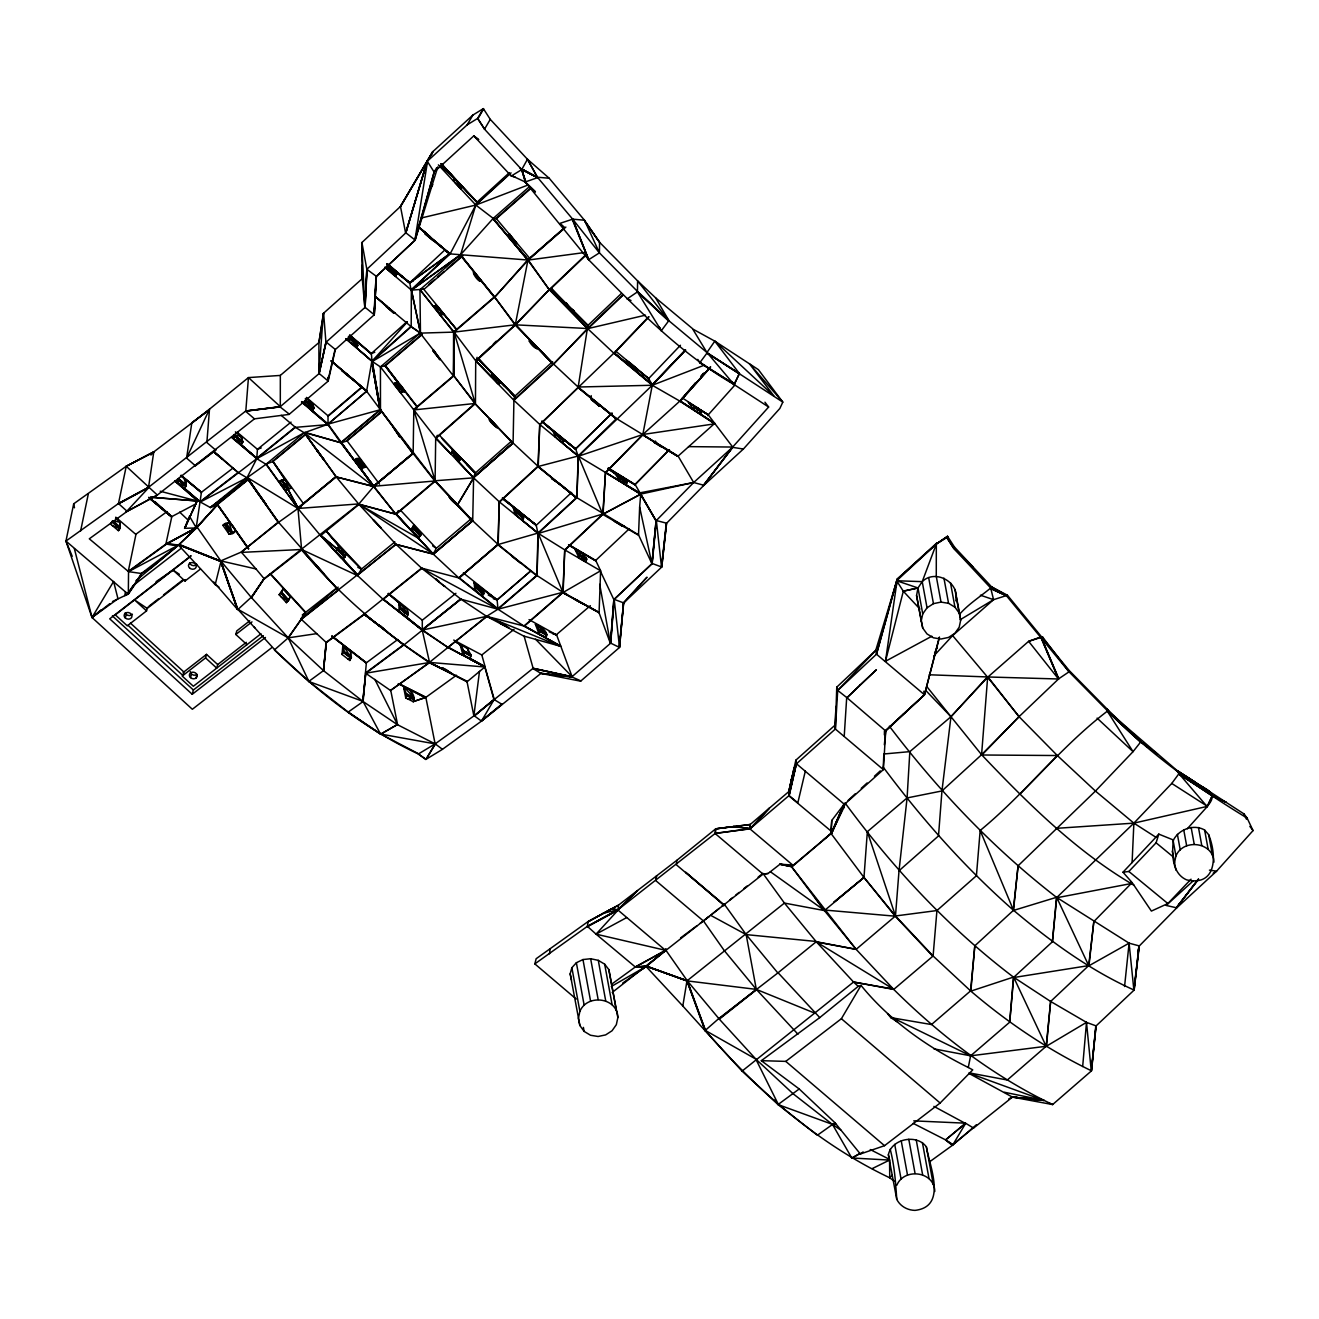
<?xml version="1.0" encoding="UTF-8"?>
<svg xmlns="http://www.w3.org/2000/svg" width="1319" height="1319" viewBox="0 0 1319 1319"><rect width="100%" height="100%" fill="white"/><g stroke="black" fill="none" stroke-linecap="round" stroke-linejoin="round"><path stroke-width="1.5" d="M118.215 503.726L148.536 487.321L245.812 410.984L280.304 406.631L280.337 375.42L318.918 342.561L323.369 313.394L362.263 278.639L361.719 242.712L400.481 206.473L432.681 151.784L472.911 115.05L483.348 108.62L490.272 119.37L527.468 159.269L549.199 178.246L584.498 220.224L599.568 242.284L637.605 280.881L655.592 297.814L693.464 329.42L714.799 341.143L758.392 369.65L782.81 402.114L779.859 408.445L743.388 449.021L703.901 485.277L666.557 523.28L661.742 567.038L623.673 602.898L619.518 647.431L580.64 681.165L540.938 673.399L532.843 668.502L474.148 715.706L435.122 743.9L418.354 753.99C364.324 728.731 317.071 691.222 274.467 649.888L308.844 681.379L348.463 712.293L380.416 734.172L397.316 724.609L435.402 744.031L442.459 749.307M304.854 400.696L304.837 404.158L328.019 424.124L373.607 486.612L395.749 514.146L433.077 553.914L396.079 544.417L358.768 504.105L336.23 476.917L304.491 432.929L295.423 427.356L281.194 415.337M301.754 401.586L312.554 410.687L312.554 403.68L306.387 398.453M323.65 313.625L325.925 342.33L318.885 373.772L318.918 342.561L323.65 313.131M328.2 377.267L328.2 381.076L289.059 414.43L254.452 418.848L157.06 495.268L127.168 511.343L89.296 538.812L128.256 571.407L166.128 543.939L196.201 527.732L217.619 504.468L248.005 479.836M362.049 246.95L362 242.465M576.205 999.044L534.838 963.892L587.103 926.548L617.77 909.896L715.112 833.493L750.231 828.645L750.231 824.474L788.811 791.598L795.852 760.173L834.746 725.417L836.114 706.308M788.811 791.598L788.811 795.769L832.157 831.992M947.52 536.305L936.325 544.005L936.276 576.354L941.008 602.091L948.559 603.327L954.956 607.185L959.226 613.088L960.71 620.128L959.193 627.217L954.907 633.301L948.493 637.44L940.942 639.023L933.39 637.786L926.993 633.928L922.723 628.025L921.223 620.985L916.557 595.529L917.991 587.961L922.228 581.646L936.325 544.005L947.52 536.305L954.461 547.055L991.641 586.922L1006.001 595.199L1069.049 671.816L1107.63 710.957C1149.014 753.067 1196.828 787.492 1247.131 818.093L1253.05 830.591L1216.58 871.167L1176.663 907.934L1139.319 945.937L1137.638 951.543M231.765 437.578L256.76 458.682L265.993 464.288L297.979 508.474L320.336 535.382L357.647 575.678L382.873 599.139L422.261 629.773L460.71 599.024L422.261 629.773L398.981 611.093L399.03 602.981L388.149 593.583L406.763 609.114C413.243 619.963 397.2 609.724 400.349 604.02L408.082 613.731L400.349 607.63L399.014 603.591M411.066 449.631L412.682 453.406L380.482 409.896L372.321 361.455L411.198 326.716L411.363 290.131L450.125 253.891L475.813 205.055L511.063 172.871M455.912 593.303L422.311 620.177L422.261 629.773L400.564 612.346M524.253 626.179L560.756 646.079L523.989 626.03L497.955 609.213L458.814 577.936L433.357 554.211L472.169 520.758L434.825 480.99L413.144 453.505L413.803 409.929L453.571 376.146L453.802 332.355L419.97 289.685L460.595 254.715L493.224 218.393L529.364 186.704M345.825 338.835L372.321 361.455L380.433 366.913L435.699 438.056L473.603 477.841L499.555 502.044L537.971 466.728L576.321 497.791L537.971 466.25L513.091 443.019L474.889 403.482L453.868 375.899L454.082 332.108L494.691 297.138L527.963 260.305L565.884 227.082M112.494 601.53L128.339 593.946L128.537 571.638L166.408 544.186L196.201 527.732L201.428 492.317L181.214 475.335M327.92 381.323L327.953 377.481M894.167 1181.115L889.731 1177.801C818.044 1143.721 757.106 1090.434 705.55 1030.7L687.397 980.924L665.304 949.383L665.98 948.757L665.716 950.521L635.313 966.992L612.148 983.793M475.45 403.515L475.714 360.796L454.082 332.108L420.184 333.13L372.321 361.455M450.224 496.851L435.089 481.27L435.699 438.056L475.186 403.235L454.082 332.108L515.053 324.82L549.248 289.669L585.817 254.765M588.027 325.595L565.076 302.661L565.027 305.019L572.611 312.718L573.897 311.07M572.644 310.41L572.611 312.718L566.428 303.024M565.06 303.436L551.227 288.366L587.878 325.447L578.101 387.522L540.032 424.702L513.915 400.317L475.714 360.796L515.053 324.82L494.691 297.138L460.282 254.963L411.429 290.147L420.464 332.85L380.433 366.913L380.482 409.896L435.105 480.759L472.713 520.807L497.906 544.285L521.021 562.949L519.637 562.652M585.405 222.235L599.568 242.284L599.42 252.852L637.72 291.713L669.079 320.913L655.592 297.814M637.44 291.433L637.605 280.881L669.079 320.913M959.853 613.962C969.069 603.492 981.666 595.743 991.822 587.054L1007.452 595.248L1069.264 670.613L1107.366 709.292L1107.35 710.661L1176.911 770.411L1243.916 813.872L1247.131 818.093M703.637 485.557L732.424 447.322L768.631 407.027L734.007 384.488C678.362 352.437 633.681 305.266 588.884 260.024L572.693 219.168L537.394 177.208L527.468 159.269L537.394 177.208L549.199 178.246M630.977 300.485L626.921 298.605M569 544.829L595.71 560.41L600.607 570.781L599.073 612.807L610.4 643.392L571.803 676.894L540.938 673.399L481.484 721.114L442.178 749.505L425.757 759.497L418.354 753.99L426.037 759.299L435.402 744.031M819.758 1017.592L761.327 1060.674L799.199 1088.966L834.96 1122.733L860.367 1153.993L884.521 1145.683L940.134 1103.014L972.746 1069.874L968.278 1067.483C927.752 1047.319 889.764 1020.791 861.027 985.408L858.224 986.365L819.758 1017.592L778.095 972.762L816.247 941.733L856.13 949.35L893.738 989.415C940.381 1035.679 993.207 1076.123 1052.628 1104.564L1091.505 1070.83L1096.056 1025.935L1134.126 990.074L1139.319 945.937L1129.097 943.167L1056.503 897.316C993.125 848.315 937.793 789.9 889.385 726.225M884.389 734.93L884.455 730.973M622.947 295.291L587.829 328.81L553.551 364.06L513.915 400.317L513.091 443.019L473.603 477.841L472.713 520.807L433.357 554.211L396.079 544.417L301.128 619.205L288.234 637.852L274.467 649.888M332.009 635.972L366.369 662.798L365.429 673.069L390.523 690.48L429.532 662.303L486.612 616.336L497.955 609.213L537.047 575.562L537.905 533.09L536.173 525.044L502.621 497.873M380.68 734.32L363.104 701.543L323.485 670.629L288.234 637.852L251.204 597.326L221.031 561.218L197.141 527.138L217.619 504.468L248.747 548.852L217.124 504.369L248.005 479.325M362 242.96L366.83 269.29L365.099 307.327L374.25 314.779L376.377 276.363L415.139 240.124L434.149 172.064L427.504 161.61L414.858 240.388L376.377 276.363L374.25 314.779L335.356 349.519L328.2 381.076L319.165 373.524L325.925 342.33L365.099 307.327L367.111 269.043L405.873 232.803L427.224 161.314L405.609 233.067L400.481 206.473L432.962 151.52M479.489 671.387L473.867 715.904L467.058 681.791L485.112 666.771L462.87 654.587L463.645 651.355L461.353 645.337L454.791 641.347M513.998 629.394L481.814 654.966L485.095 666.689L470.24 658.527L470.916 654.867L467.454 648.569L455.055 641.611M932.813 956.259L895.205 916.194L863.978 877.465L831.069 833.542L831.761 820.451L844.176 804.145L843.649 807.871L831.3 833.855L843.814 804.574L831.069 833.542L791.532 866.665L779.925 864.275L768.136 873.458L763.074 874.134L612.197 992.465M213.76 451.906L222.598 459.144L213.76 451.906L214.849 452.631M474.148 715.706L481.484 721.114L502.011 704.33M648.651 316.692L613.83 353.195L539.751 424.487L537.971 466.25L499.274 501.814L498.186 544.516L537.905 533.09L576.601 497.527L638.528 534.822L651.916 563.724L613.846 599.601L610.4 643.392L599.716 584.35M731.32 381.9L734.254 384.653L739.299 373.409L714.799 341.143L706.951 352.519L693.151 329.766M703.39 485.408L732.688 447.042L708.237 414.825L682.401 397.992M743.388 449.021L732.424 447.322L693.679 482.523L656.071 520.791L651.916 563.724L639.649 507.057L640.737 494.114L635.115 484.485L608.834 468.41M217.619 504.468L210.348 507.535L200.323 501.995L184.528 488.36C188.403 484.287 185.303 477.89 180.522 476.044M396.079 544.417L421.569 568.126L460.941 599.205L486.612 616.336L523.989 626.03L562.586 592.544L599.189 612.478L562.867 592.297L537.047 575.562L538.185 533.321L576.881 497.758L578.447 456.226L652.262 385.263L685.682 350.227M576.881 497.758L578.167 455.995L575.595 448.839L542.208 421.404M459.094 577.689L497.906 544.763L536.503 575.579L497.955 608.751L459.375 577.92L497.906 544.763L499.274 501.814M527.419 159.335L521.714 169.623L525.226 181.973L535.366 191.799L525.226 181.973L511.277 175.493M493.306 598.76L497.115 599.898L481.765 588.637L483.628 592.742L482.474 596.106L474.791 589.972L474.082 582.503L497.115 599.964L497.955 608.751M511.756 555.777L513.338 556.799M619.518 647.431L614.192 599.37L623.673 602.898L647.019 577.194L623.541 602.816L619.518 647.431L610.681 643.144L614.192 599.37L652.015 563.79L656.071 520.791L640.721 494.213L619.584 480.924L619.485 477.198L608.043 468.294M792.158 776.1L788.811 795.769L796.198 764.031L835.356 729.028L836.757 687.166L875.734 650.415L897.332 579.008L937.084 542.719M558.069 482.523L576.321 497.791L538.251 466.481L539.751 424.487M481.484 721.114L493.982 699.746L484.831 666.985L447.685 647.266L422.542 630.004L486.612 616.336L523.758 636.071L560.278 646.211L524.533 625.948L563.131 592.445L564.746 549.875L602.816 514.014L605.487 472.499L642.831 434.495L679.829 401.124L710.644 366.814L680.109 401.256L652.262 385.263L613.83 353.195L587.829 328.81L549.248 289.669L527.963 260.305L492.943 218.657L528.012 259.744L515.333 324.556L553.551 364.06L578.101 387.028L616.781 418.766L678.114 456.094L693.679 482.523L703.901 485.277M540.032 424.702L578.447 456.226L602.799 514.41L638.396 535.168M661.462 567.285L666.309 523.132L656.351 520.527L652.163 563.872M1133.845 990.322L1139.072 945.772L1134.126 990.074C1090.17 970.405 1050.534 941.436 1013.783 910.489L1013.503 910.275C964.881 867.589 921.899 819.017 883.252 767.196L883.845 753.99L909.83 751.632L950.966 716.712L987.651 677.241L1028.622 641.331L1042.538 636.945L1069.049 671.816L1058.794 678.724L1019.043 716.662L981.583 754.715L941.947 790.955L907.093 797.929L867.341 831.695L863.978 877.465L895.486 915.963L933.094 956.011L970.85 991.13C1007.601 1022.555 1047.946 1049.743 1091.505 1070.83L1095.792 1025.786L1086.493 1022.373L1050.633 1001.467L1013.454 977.099C948.806 928.065 893.21 868.265 845.149 803.106L843.649 807.871L845.149 803.106L844.127 805.447M499.555 502.044L538.185 533.321L564.746 549.875L562.85 592.676L599.073 612.807M638.528 534.822L639.649 507.057M883.252 767.196L883.351 769.636L844.457 804.376L831.3 833.855L844.176 804.145L796.478 763.783L789.092 796.016M969.284 1072.891L1007.304 1080.014L1046.181 1046.264L1050.633 1001.467L1088.703 965.607L1093.83 921.569L1131.158 883.565L1131.257 881.62L1122.997 872.222L1158.807 834.119L1173.432 840.022C1179.005 829.288 1193.86 823.732 1204.626 830.03L1208.666 834.696C1216.926 855.19 1216.942 886.846 1186.589 879.855C1171.783 873.409 1171.734 853.657 1173.432 840.022M1132.098 862.626L1133.878 823.138L1171.75 783.437L1178.955 773.676L1207.198 806.634L1187.331 828.744M362.329 264.905L362.263 278.639L364.819 307.574L366.83 269.29L376.377 276.363M350.096 338.093L357.812 345.133L350.096 338.093L348.892 341.225L372.04 361.225L380.482 409.896L341.225 442.772L373.656 486.068L412.863 453.736L373.607 486.612L358.768 504.105L264.097 578.678L251.204 597.326L237.7 609.658L213.81 582.042M373.969 314.532L376.096 276.133L374.25 314.779L373.904 310.921M393.656 312.587L395.189 313.279L385.972 306.024L390.589 309.965M1107.63 710.957C1061.251 746.208 1025.193 793.411 980.165 830.475L976.423 875.734L936.935 910.555L895.486 915.963L856.13 949.35L824.062 910.176L791.763 866.979L830.789 833.773L831.761 820.451M909.83 751.632L907.093 797.929L899.014 870.754L895.486 915.963L867.341 831.695M939.507 637.225L924.487 694.767L885.709 731.006L883.351 769.636L835.356 729.028L837.713 690.431L836.757 687.166M1180.06 773.923L1177.438 770.758L1192.096 780.09L1178.675 773.445L1176.911 770.411M844.226 736.233L846.699 697.52L837.713 690.431L875.734 650.415L876.492 654.191L924.487 694.767L939.243 637.341M610.681 643.144L613.846 599.601L600.442 571.275M318.885 373.772L323.369 313.394M373.244 520.065L381.224 528.029L373.887 520.098M694.041 407.439L700.9 411.907L699.317 413.21L700.735 414.117C703.06 410.061 692.03 402.889 693.876 409.665L688.37 402.41L708.188 414.776L707.643 415.633M413.21 701.692C416.21 695.36 409.846 688.403 403.647 687.413L405.724 697.883L413.21 701.692L425.839 697.372L456.506 675.213M231.93 437.281L256.71 458.254L233.529 438.304L233.826 434.594M256.76 458.155L257.452 449.317L291.054 422.113M405.724 697.883L406.598 694.173L403.647 687.413M750.231 824.474L715.739 828.81L676.779 860.367L676.433 864.835L724.395 905.461M724.774 903.894L724.675 905.23L722.021 906.12L724.345 904.257L746.175 934.61L778.095 973.274M1191.024 879.179L1167.876 903.548L1151.388 911.083L1133.961 885.28L1131.158 883.565C1074.26 849.634 1026.94 802.43 981.583 754.715L987.651 677.241L952.631 635.593L993.57 599.667L1007.452 595.248M968.278 1067.483L970.619 1055.827L1009.711 1022.176L1013.454 977.099L970.85 991.13L974.807 945.838L1013.503 910.275L1018.087 865.792L1095.446 791.07L1133.054 751.649L1140.803 741.839L1139.072 738.838M936.935 910.555L933.094 956.011L893.738 989.415L853.558 982.028L816.247 941.733L784.426 903.07L762.893 873.326L758.128 877.151M579.519 555.662L586.625 559.8L579.107 557.986L579.404 554.458L574.952 549.232L582.058 553.37L586.51 558.596L586.18 562.092L579.107 557.986L575.018 549.363M1082.668 1066.543L1086.493 1022.373L1045.901 1046.511M1009.711 1022.176L1013.717 977.33L1052.414 941.766L1056.766 897.53L1133.878 823.138L1207.116 806.42C1220.8 791.186 1203.538 789.553 1193.118 780.766L1212.491 795.555L1178.939 774.121L1212.227 795.835L1226.274 802.381L1212.705 795.654M342.825 645.881L350.623 651.85L351.398 657.274L349.815 660.506L342.033 654.455L342.825 645.881L343.616 651.207L342.033 654.455M350.607 651.949L349.815 660.506M347.903 712.276L363.104 701.543L365.709 673.284L404.026 644.843L460.941 599.205L497.955 609.213L562.867 592.297L538.185 533.321M556.074 434.347L555.217 437.001L553.04 430.901L542.125 421.519M597.029 402.476L599.057 406.021L600.87 406.038L616.237 418.815L578.167 455.995L562.817 443.233L563.51 440.134L553.04 430.901M1052.414 941.766L1056.503 897.316L1013.239 910.522L1018.087 865.792M619.254 647.283L623.541 602.816M974.807 945.838L970.57 990.899L931.478 1024.55L890.754 1017.609L887.522 1013.651M1046.445 1046.412L1050.633 1001.467M884.357 744.806L885.709 731.006L846.699 697.52M270.411 573.666L305.563 612.131L300.864 618.924L326.288 642.534L323.485 670.629L308.58 681.577M309.141 681.593L362.824 701.329L365.627 673.234L429.813 662.435L484.634 666.969M378.965 624.662L380.07 626.212L364.407 614.357L326.37 642.6L323.485 670.629L326.09 642.386L364.407 613.945L421.569 568.126L458.814 577.936L497.906 544.285M362.824 701.329L365.709 673.284M1124.563 986.513L1129.097 943.167L1088.966 965.755L1093.83 921.569M439.145 581.448L436.045 579.008L437.38 580.294M929.186 674.767L987.403 676.944L950.966 716.712L941.947 790.955L938.501 835.933L899.014 870.754M342.066 370.392L366.6 391.199L413.144 453.505M703.785 921.289L655.84 880.663L656.466 875.981M306.239 401.174L313.938 407.719L312.554 403.762L306.206 400.943L304.837 404.158L313.625 408.725L312.554 410.687M538.894 633.631L539.389 630.02L535.415 624.25C540.13 626.327 548.852 631.109 546.099 637.638L538.894 633.631L535.415 624.25M931.841 636.22L885.478 661.281L897.332 579.008L936.325 544.005L946.778 537.575L953.719 548.308L972.713 566.642M74.474 507.799L73.699 503.809L126.245 466.267L153.762 451.922L148.536 487.321L118.479 503.528L65.95 541.07L92 617.49L192.343 709.276L271.846 647.596M195.41 465.821L186.606 458.089L191.832 422.69L208.451 410.407L153.482 452.137L125.965 466.448L153.762 451.922M656.071 879.114L656.532 875.931M412.946 527.93L420.332 535.794L418.618 537.69L411.231 529.826L413.605 525.506M896.079 587.07L897.332 579.008L876.492 654.191L837.713 690.431M125.437 591.835L124.843 595.611L128.339 593.946L139.962 577.31L141.38 573.501L178.708 544.846L196.482 527.963L217.421 504.682L248.302 548.819M266.405 504.616L247.362 477.544L265.993 464.288L304.244 432.747L327.739 424.355L366.6 391.265L371.777 361.604L407.258 322.017M502.506 498.071L513.404 507.485L514.855 514.196L537.905 533.09L514.855 514.196C519.241 506.842 504.963 502.984 502.49 498.005M515.894 511.459C505.754 500.692 528.227 515.548 522.489 520.395M515.696 512.184L523.346 518.367L523.511 517.361M863.978 877.465L824.424 910.588L784.426 903.07L686.968 980.874L682.813 1006.001L705.269 1030.897M823.353 839.873L832.075 832.437L830.789 833.773L831.679 828.365M399.492 436.787L393.375 427.389L399.706 436.803M1069.049 671.816L1069.264 670.613M411.231 529.826L413.704 525.308L421.091 533.189L420.53 535.547L413.276 527.468M955.764 600.804C960.413 582.883 935.517 568.39 922.228 581.646L896.656 580.756L876.492 654.191M233.529 438.304L235.062 434.99L240.536 436.193L242.778 441.519L241.262 444.8L256.71 458.254L295.143 427.125M578.447 456.226L642.831 434.495L652.262 385.263L704.577 365.066M115.511 518.4L120.161 522.291L118.413 530.683L110.648 524.187C111.126 517.806 123.442 528.177 118.413 530.683M788.877 791.318L791.746 777.93M72.215 556.305L65.95 541.07L73.699 503.809M80.607 530.996L88.357 493.718M128.256 571.407L136.005 534.129L167.068 511.607M165.864 544.137L171.816 516.603L195.855 503.891L197.471 500.198L200.026 501.764L238.096 472.532L246.933 477.775L278.078 522.225L241.295 552.067L220.801 560.888L256.018 568.967L264.361 578.975L301.622 549.99L338.175 589.989L278.573 522.34L246.95 477.841L256.76 458.682L295.423 427.356L327.31 424.652M534.838 963.892L536.141 958.732L588.422 921.321L618.463 905.164L676.779 860.367M549.495 953.818L550.089 949.152M462.227 187.133L454.824 179.17L453.291 180.752L455.071 178.84L462.013 187.364L454.824 182.401L460.71 188.699L462.392 186.952L441.222 163.754L477.066 202.153L475.813 205.055L493.224 218.393L527.963 260.305M571.869 967.717L579.882 1011.36L578.365 1018.449L579.865 1025.49L584.119 1031.392L590.516 1035.25L598.084 1036.487L605.635 1034.904L612.049 1030.766L616.336 1024.682L617.853 1017.592L608.85 969.613L604.663 964.173L598.282 960.347L590.648 958.732L582.965 959.556L576.37 962.722L571.869 967.717L570.171 973.801L579.865 1025.49M921.223 620.985L922.739 613.896L917.991 587.961L896.656 580.756L936.325 544.005M890.193 1149.245C894.595 1165.963 895.601 1182.764 896.772 1199.383C900.25 1206.258 907.39 1210.232 914.99 1210.38C947.537 1206.654 929.73 1166.787 926.383 1146.87C916.936 1133.664 891.595 1138.693 888.379 1154.752L896.772 1199.383M1174.421 863.071L1175.938 855.965L1173.152 840.78M386.879 264.146L388.874 267.938L396.541 274.517L384.901 267.262L395.634 276.413L396.656 273.412L386.83 263.882M789.009 791.219L794.087 767.806M750.231 828.645L769.422 808.135L750.231 828.579L733.166 826.502L750.231 828.645L789.075 795.538L796.198 764.031L795.852 760.173M327.92 380.845L335.075 349.288L326.205 342.066L319.165 373.524L280.024 406.879L245.532 411.198L254.452 418.848M407.274 698.674L414.084 698.856L406.598 695.047M805.348 770.988L797.83 802.842L789.075 795.538M489.184 419.689L496.818 427.521L497.642 427.125L490.19 419.327C485.376 419.277 507.287 437.199 491.74 420.926M215.211 584.581L221.031 561.218L237.7 609.164L274.451 649.393M885.478 661.281L903.317 591.225L896.656 580.756M125.289 617.952A3.957 3.281 15.1 0 1 127.003 612.544A3.957 3.281 15.1 0 1 131.834 616.962A3.957 3.281 15.1 0 1 125.289 617.952L126.245 614.39M190.678 556.371L115.314 614.868L127.3 625.833L146.541 610.895L147.497 607.334M156.071 581.663L173.036 570.072L185.023 581.036L185.402 579.618M190.513 677.62A3.957 3.281 15.1 0 1 192.228 672.212A3.957 3.281 15.1 0 1 197.059 676.631A3.957 3.281 15.1 0 1 190.513 677.62L191.469 674.058M196.053 678.032L197.009 674.471A3.957 3.281 15.1 0 1 190.315 671.618M191.107 555.678L109.724 618.825L192.228 694.289L193.382 690.002L263.371 635.692M205.566 657.917L206.522 654.356L217.684 664.562L216.712 668.123L205.566 657.917L182.203 676.053L193.349 686.259L260.981 633.779M246.966 644.661L235.804 634.455L236.777 630.894L249.736 620.837M350.129 338.571L357.729 345.463L356.575 347.787L372.04 361.225L410.918 326.469L420.184 333.13L453.571 376.146L454.082 332.108M350.475 342.577L357.564 345.825L355.998 341.291L349.848 336.015M483.348 108.62L477.61 118.43L467.173 124.86L426.944 161.577L405.873 232.803L415.139 240.124L437.809 166.853M414.858 239.893L434.149 172.064L436.671 167.76M316.065 565.34L323.683 573.699L316.247 565.109M477.099 357.317L475.994 361.06L491.097 376.542L492.053 373.359L478.467 358.752L514.789 396.244L513.652 400.036L553.288 363.78L515.333 325.101L475.978 361.093L498.615 384.307L500.28 382.18L498.285 379.79L514.789 396.244L478.236 358.999L504.732 386.401M398.981 611.093L400.349 608.224M498.615 384.307L499.555 381.125L498.285 379.79M155.213 501.912L171.816 516.603L148.866 497.345M411.198 326.716L420.464 332.85L411.429 290.147L460.595 254.715L475.813 205.055L528.259 184.907M615.511 350.936L648.651 378.586L652.229 384.703L636.962 371.876L637.555 370.012L629.427 365.594L629.987 362.84L626.393 360.384L629.427 365.594L652.262 384.752L685.435 349.964L652.262 384.752L614.374 353.146L648.948 316.906M1122.997 872.222L1128.866 871.463L1156.087 842.808L1158.807 834.119M577.689 600.31C564.862 594.968 601.283 613.055 575.331 599.716M126.245 511.821L126.888 511.096L118.479 503.528L126.245 466.267L157.34 495.054L126.245 511.821L148.816 487.568L118.759 503.776M343.616 651.207L343.22 652.344L351.002 658.412L348.216 659.269M338.967 546.017L346.303 553.931L343.088 559.042L335.735 551.144L338.967 546.017L326.007 530.865L361.488 569.083L357.663 575.166L320.616 535.151M439.887 359.658L433.127 351.101L433.621 350.195L440.084 359.592L433.16 350.986M395.815 544.137L357.663 575.166L335.735 551.144L338.934 546.066L326.007 530.881M235.079 435.237L234.7 436.276L242.416 442.805L235.128 439.639L256.71 458.254M317.088 450.851L304.491 432.929L373.376 486.299L434.825 480.99M431.297 155.543L432.681 151.784L400.481 206.473M259.596 495.928L247.362 477.544L297.979 508.474L358.62 503.924M166.128 543.939L196.482 527.963L184.578 528.292L197.471 500.198M474.791 589.972C475.434 579.635 493.982 605.767 475.912 587.516L475.384 583.542C492.712 601.167 478.978 592.066 474.115 582.833M454.94 501.879C462.458 509.777 449.004 499.357 449.4 496.752M175.163 480.858L200.026 501.764L176.779 481.864L178.461 478.484L186.21 484.996L184.38 479.292M316.989 450.834L323.831 459.424L304.293 432.714L256.76 458.682L200.323 501.995L246.933 477.775M960.133 619.765L993.57 599.667L990.866 588.769L1005.705 595.463L991.146 588.505L953.703 548.325L947.042 537.872L947.669 536.437M437.314 435.286L435.962 438.337L450.999 453.884L452.714 450.026L460.166 457.841L458.451 461.683L473.34 477.56L513.091 443.019L473.34 477.56L456.918 460.1L452.351 452.335L459.803 460.15L456.918 460.1L458.451 461.683L460.166 457.841M452.714 450.026L451.016 453.851L435.962 438.337L475.17 403.762L512.547 442.986L473.34 477.56L475.368 472.993L511.558 441.074M934.577 653.136L937.397 646.937M184.578 528.292L190.793 514.789M192.492 511.162L195.855 503.891M627.184 298.885L637.72 291.713L668.799 320.682L707.231 352.75L734.007 384.488L739.547 373.574M186.606 458.089L209.507 409.154L248.45 377.597L280.337 375.42M388.874 267.938L387.984 269.851L387.242 266.042M491.113 376.509L492.762 374.349L478.467 358.784M553.007 364.011L537.954 348.298L536.998 348.843C521.681 329.288 532.794 350.491 537.954 348.331L553.007 364.011L515.614 324.837L549.248 289.669L528.259 260.057L584.696 252.523M473.983 271.813C471.394 273.247 480.841 284.673 480.726 280.205M283.09 589.016L279.133 594.737L286.421 602.684L290.361 596.996L283.09 589.016L281.508 592.215M406.714 617.193L407.967 614.703L400.234 608.587M337.944 548.704L340.22 547.352L345.364 556.453L338.027 548.539L345.281 556.618M178.016 479.836L185.765 486.348L178.378 483.199L178.23 479.44L185.979 485.953M218.954 587.054L215.525 584.762M410.852 530.238L396.294 514.196L398.256 510.634M418.618 537.69L421.091 533.189M65.95 541.07L127.795 593.896L133.12 585.636M588.884 260.024L525.226 181.973L537.344 177.752L521.73 169.063L537.641 177.504L521.714 169.623L484.535 129.18L490.272 119.37M460.71 188.699L462.491 186.787M467.173 124.86L472.911 115.05M483.628 108.916L477.89 118.726L484.535 129.18M947.042 537.872L947.8 536.586M953.719 548.308L954.461 547.055M990.882 588.208L991.641 586.922L991.146 588.505L1006.001 595.199M127.795 593.896L132.015 587.4M761.327 1060.674L785.778 1061.383L841.39 1018.713L861.027 985.408M426.037 759.299L435.122 743.9L425.839 697.372L399.03 683.687M430.785 188.007L432.797 184.594M320.616 535.662L359.032 504.402L395.749 514.146L435.105 480.759L473.603 477.841L457.611 504.715L472.169 520.758L449.334 497.148M933.885 1106.377L965.557 1123.491L952.648 1145.156L929.598 1161.808M109.856 603.64L92 617.49L113.599 581.481L117.968 598.744L92 617.49L74.359 548.638M457.578 504.6L473.603 477.841M343.088 559.042L346.303 553.931L361.488 569.083L394.876 541.928M128.339 593.946L141.38 573.501L151.24 567.862L177.307 546.033M521.335 562.999L537.047 575.562M456.786 504.616L449.268 496.95M264.097 578.678L251.467 597.622L264.163 578.761M286.421 602.684L290.361 596.996M579.882 1011.36C587.219 993.504 617.671 997.461 617.853 1017.592M922.739 613.896L927.043 607.812L933.456 603.657L941.008 602.091M896.805 1185.253C904.142 1167.397 934.594 1171.338 934.775 1191.469M1175.938 855.965C1183.291 838.109 1213.744 842.066 1213.925 862.197M668.535 320.962L637.44 291.977L661.33 330.723L668.799 320.682M454.973 179.005L477.066 202.153L509.381 172.657M700.026 362.511L733.529 383.73L699.762 362.791L707.231 352.75L782.81 402.114L749.456 363.797L773.923 395.947L714.799 341.143M1179.928 903.4L1176.35 908.131M461.914 186.638L442.31 165.436M323.518 573.056L322.166 572.083M1198.015 879.443L1176.4 907.769L1166.177 905.444M1198.559 879.212L1176.4 907.769L1198.493 879.163M703.654 485.128L732.672 447.487M420.662 535.349L420.085 536.091L412.699 528.21L412.748 531.442M913.177 1123.359L945.591 1139.896L952.648 1145.156L976.456 1124.711M425.542 697.883L398.272 683.638M679.829 401.124L695.822 382.559L680.291 400.943L714.717 423.366L677.834 456.358L642.815 434.924L605.751 472.647L640.737 494.114L656.071 520.791L640.605 494.543M703.555 373.343L700.983 376.41L703.538 373.326M150.943 455.055L153.482 452.137M680.34 400.992L709.638 368.397M695.212 406.862L708.237 414.825L734.815 385.132M830.789 833.773L832.091 832.338M588.159 921.569L587.384 926.35L596.073 934.149L618.05 910.126L665.716 950.521M645.403 965.92L642.65 968.921L644.942 966.53M933.868 655.889L952.631 635.593M892.221 1175.114L889.731 1177.801L889.567 1160.077L888.379 1154.752M279.133 594.737L281.326 592.462L288.597 600.425M587.647 325.694L621.265 293.593M626.393 360.384L648.651 378.586L680.456 345.248M553.551 364.06L587.549 328.53L622.683 295.011M1019.323 716.398L981.864 754.996L1057.343 755.54L1095.446 791.07L1133.878 823.138L1155.906 837.268M1019.801 794.219L1057.343 755.54L1019.043 716.662L987.651 677.241M475.994 361.06L490.437 346.881M493.339 344.028L496.224 341.192M575.298 449.334L612.181 413.028L575.595 448.839L560.657 437.216M197.141 527.138L179.252 544.368L221.031 561.218L178.807 544.698L220.768 561.432L237.7 609.164L288.234 637.852L308.844 681.379M586.098 255.045L549.809 289.685L587.549 328.53L515.614 324.837M599.568 242.284L585.389 222.268M588.604 259.744L599.42 252.852L584.498 220.224L572.149 219.119L588.604 259.744L572.693 219.168L560.014 223.34L564.532 227.396M565.01 550.023L603.08 514.163L640.737 494.114L693.679 482.523L640.012 492.828L626.558 485.178C628.388 475.829 612.741 474.23 608.273 468.492L635.098 484.914L608.422 468.245M595.71 560.41L629.13 528.903M445.245 249.604L409.714 282.81L411.083 289.9L449.631 253.875L426.301 234.716M580.838 552.661L579.222 554.161L586.312 558.3M535.91 525.589L571.638 492.449M1057.014 897.711L1131.158 883.565L1132.147 882.658L1131.257 881.62M848.068 800.419L855.388 793.692M861.258 788.333L867.111 782.958M874.431 776.231L880.284 770.857M434.149 172.064L473.801 135.873L478.583 139.633L473.801 135.873L511.261 176.037L515.218 177.109M462.969 187.595L477.066 202.153M509.315 173.927L475.549 204.758L438.353 164.875M521.434 169.327L537.641 177.504M552.612 361.637L514.492 396.508L510.305 392.172M1166.491 905.114L1193.299 880.795M647.81 965.063L663.325 951.922M709.243 916.425L700.175 923.316M349.486 335.323L371.068 353.756L406.994 321.655M495.812 218.624L531.013 187.776M531.013 188.304L496.373 218.674L493.24 218.393M1019.043 716.662L987.947 676.977L1058.514 678.988L1028.622 641.331L1041.037 636.863L1058.794 678.724M834.96 1122.733L817.351 1135.263L778.029 1104.564L742.053 1071.127L705.005 1030.617L718.789 1018.565L778.095 972.762M302.282 614.967L336.345 588.192M590.351 605.685L556.173 634.884M428.576 284.838L434.775 279.496M437.875 276.825L444.074 271.483M447.174 268.812L461.122 256.793M462.92 255.771L424.157 289.158L411.429 290.147L384.934 267.444M423.63 289.108L456.786 329.701L436.127 305.184L433.671 306.536L437.216 306.074L456.737 329.75M351.118 377.844L366.6 391.265L328.019 424.124L301.738 401.8M417.084 407.06L384.95 365.643L421.932 334.218M361.983 386.879L328.035 415.798L328.019 424.124L379.971 409.813L371.777 361.604L380.482 409.896M306.387 397.415L328.316 416.046L362.263 387.11M411.033 449.631L412.633 453.423L373.887 486.381L395.749 514.146L358.768 504.105M300.864 618.924L338.159 587.136M385.181 365.94L422.179 334.515M453.324 375.849L413.572 409.615L416.936 408.808M418.205 538.136L358.933 504.303L433.077 553.914L396.294 514.196L435.369 481.039M472.004 518.054L436.309 548.341L433.357 553.683L472.433 521.054M439.375 435.221L475.368 472.993L466.926 464.684M973.587 1128.075L965.492 1123.178L945.591 1139.896L952.367 1145.354M92 617.49L101.2 609.79M135.972 580.657L178.461 545.06L215.475 584.861M304.623 432.599L340.698 442.689L379.971 409.813M381.158 411.841L346.864 440.562L379.526 484.172M381.405 412.155L347.095 440.876L341.225 442.772L373.656 486.068L354.399 460.034L356.872 458.534L363.335 467.173L365.825 467.074L359.362 458.451L354.399 460.034M412.682 453.406L373.376 486.299L336.23 476.917L297.979 508.474L278.573 522.34L241.295 552.067M304.376 435.089L272.72 461.188L303.535 503.743M306.173 434.099L272.951 461.502L266.273 464.057L297.748 508.145L335.999 476.604L317.187 450.208L323.303 459.507M301.392 506.628L298.061 507.897L287.971 489.349L298.012 507.93L335.999 476.604M493.982 699.746L474.428 715.838L493.916 699.433L501.748 704.181L481.814 720.487M965.557 1123.491L945.591 1139.896L952.994 1144.529L973.323 1127.926M647.118 965.656L665.436 950.735L663.16 952.071M742.053 1071.127L853.558 982.028L893.458 989.118L816.51 942.013L856.13 949.35L791.532 866.665L779.925 864.275M210.348 507.535L246.95 477.841M815.142 1013.305L756.315 989.382L687.397 980.924L719.317 1019.142L756.578 989.662M421.849 568.357L383.433 599.139L422.261 630.218L447.685 647.266M729.539 900.086L732.721 897.53M735.887 894.974L739.069 892.435M743.834 888.61L747.016 886.071M711.98 914.133L719.152 908.412M973.867 1127.844L1012.448 1097.111L1016.537 1096.699M486.876 616.484L447.965 647.398L485.112 666.771L470.075 659.154L484.963 666.886L494.196 699.202M705.764 919.063L708.946 916.54M195.69 465.623L216.052 449.96M719.036 1018.862L756.034 989.58M338.389 590.236L301.309 619.369L288.234 637.852L316.692 633.631M824.474 910.028L895.749 916.243M132.576 586.015L181.247 548.242M149.096 606.081L158.725 598.628M163.54 594.885L182.78 579.948M184.099 579.783L147.217 608.405L134.554 599.931L146.541 610.895M185.023 581.036L200.488 569.033M183.16 672.492L206.522 654.356M235.804 634.455L252.011 621.892M217.684 664.562L246.323 642.32M192.228 694.289L265.465 637.456M195.13 465.591L215.492 449.944L206.869 442.541L209.507 409.154L192.393 422.707M200.95 492.647L233.15 467.965M634.752 966.959L646.31 966.283L686.968 980.874L705.55 1030.7M544.615 636.813L546.643 635.28L539.438 631.273M860.367 1153.993L863.137 1151.916M397.794 639.468L366.088 662.995L331.728 636.187L366.369 662.798M365.429 673.069L403.466 644.826L364.407 614.357L380.07 626.212M680.637 937.858L696.927 925.74M799.199 1088.966L778.029 1104.564L832.273 1124.316L840.978 1130.185M396.673 274.171L388.99 266.834L409.714 282.81L449.631 253.875L409.714 282.81L394.496 270.527L395.634 276.413M135.742 534.327L115.759 517.18M587.103 926.548L617.77 909.896L637.522 890.539L617.787 909.83L603.195 913.243M390.523 690.48L429.813 662.435M622.683 983.117L646.063 966.497L683.077 1006.282M439.029 313.197L442.079 313.889L440.48 314.911L439.029 313.197L435.336 305.497L442.623 313.609L435.864 305.217M403.004 391.001L402.229 391.38L395.618 382.873L393.936 383.944L398.124 382.955C412.501 406.499 399.888 376.261 393.87 383.977L400.481 392.485L404.669 391.479L402.806 391.067L396.195 382.559M279.199 481.534L285.531 490.272L291.004 488.178L288.531 488.541L285.926 480.874L272.951 461.502L284.838 479.374L279.199 481.534L284.838 479.374L291.169 488.112M222.911 525.325C229.094 517.196 242.498 534.277 229.094 534.179L222.911 525.325L229.077 522.67L232.226 532.348L235.178 531.557M362.709 467.52L356.245 458.88L360.878 468.657L363.335 467.173M507.254 234.963L509.464 233.76L509.909 235.194L507.254 234.963L528.012 259.744L564.186 228.072L528.012 259.744L512.761 241.509L508.788 233.991L516.85 243.438M285.531 490.272L288.531 488.541L282.019 479.852M231.072 532.942L229.094 534.179L224.873 524.105C231.913 536.421 235.854 535.069 226.027 523.495M515.993 242.086L514.196 243.207L516.768 243.421L509.266 233.743M442.079 313.889L440.431 314.928L443.959 314.466L436.045 305.167L437.1 306.09M1213.2 873.26L1216.58 871.167L1209.441 870.144M511.261 176.037L521.714 169.623L525.72 181.791L521.714 169.623M780.007 864.209L793.247 865.083M852.058 1158.131L860.087 1153.498M563.131 592.445L600.607 570.781L564.746 549.875M611.324 986.464L646.063 966.497L635.313 966.992L596.073 934.149L626.574 917.628M836.246 1124.332L832.553 1124.53L851.777 1157.983L860.021 1153.383M611.62 908.758L617.77 909.896L611.62 908.758L588.406 921.585L618.463 905.164L618.05 910.126L587.664 926.581M530.452 340.566L529.348 341.143M413.358 280.898L409.714 282.81L394.035 269.851M872.172 1168.634L889.567 1160.077L851.777 1157.983M1008.804 1098.826L1012.448 1097.111L1044.054 1100.442L969.201 1073.204M288.531 488.541L281.475 480.116M323.831 459.424L316.972 450.768M372.04 361.225L371.348 353.508L349.766 335.059L371.068 353.756L374.794 352.222M363.698 467.041L357.086 458.451L360.466 459.919L363.038 467.305L356.575 458.682L359.296 458.468M261.261 447.932L257.452 449.317L237.305 432.302M413.193 701.593L425.839 697.372L398.833 683.836M360.878 468.657L365.676 467.124M538.366 533.437L602.816 514.014M538.251 466.481L578.167 455.995L556.783 438.287M380.433 366.913L385.478 365.709L417.381 406.829M421.684 217.899L475.813 205.055M645.502 315.159L588.109 328.546L549.528 289.405M642.567 434.759L677.834 456.358L653.944 442.129L656.648 443.184L654.883 443.003M903.251 591.126L917.991 587.961L903.317 591.225L919.953 609.081M1131.158 883.565L1132.592 883.301L1133.961 885.28M524.105 636.121L533.123 668.288L571.803 676.894L580.921 680.917M1013.981 977.494L1088.703 965.607L1056.766 897.53M642.831 434.495L714.123 423.91M727.033 827.326L715.673 828.876L715.112 833.493L763.074 874.134L768.136 873.458M749.835 824.589L715.673 828.876L715.393 833.278L749.95 828.876L792.67 865.033M933.901 1048.852L970.619 1055.827L1046.181 1046.264L1013.717 977.33M474.889 403.482L413.803 409.929L435.105 480.759M687.232 980.66L646.442 966.135L635.313 966.992L665.436 950.29L596.073 934.149M1056.437 828.332L1133.878 823.138M241.542 552.381L301.622 549.495L357.647 575.678M688.534 402.625L708.188 414.776M410.918 326.469L375.173 296.429L394.018 313.262L389.089 308.069M578.101 387.028L652.262 385.263M688.518 446.63L732.688 447.042M551.589 478.649L560.905 485.062L551.49 478.154L553.271 478.896M913.754 1120.87L965.492 1123.178M1209.309 791.4L1177.422 770.873M141.38 573.501L128.537 571.638L178.461 545.06L166.408 544.186L178.708 544.846L220.768 561.432L237.436 609.378L220.718 561.614M166.408 544.186L178.609 544.928M424.767 233.397L450.125 253.891L527.715 260.008L494.691 297.138L515.333 324.556M150.696 497.279L196.976 500.956L160.209 491.229M150.547 497.148L196.976 500.956M710.545 915.271L746.175 934.61L816.032 941.453M1049.001 1103.014L1052.628 1104.564L1012.448 1097.111L1044.054 1100.442L1012.25 1096.996L969.053 1073.452M320.336 535.382L337.136 548.935L320.913 535.399L341.176 557.888M540.609 673.234L572.067 677.026M384.95 365.643L398.124 382.955C390.325 381.026 408.115 391.199 400.481 392.485L395.618 382.873M342.165 371.068L343.418 371.298M621.43 525.193L623.986 526.512M442.788 313.559L435.633 305.316M435.122 743.9L380.96 734.122L348.463 712.293M120.161 522.291L112.494 520.774L120.227 527.551L112.461 521.054M616.896 522.373L614.341 521.071M780.271 864.044L791.812 866.418M1004.418 1092.247L1043.444 1100.26M533.123 668.288L572.083 676.647L556.634 634.95L529.034 619.617M532.843 668.502L571.803 676.894M512.761 241.509L515.729 242.234M336.23 476.917L373.607 486.612M578.629 456.341L619.584 480.924L626.871 482.902L619.881 478.632M566.527 593.715L562.817 592.61M305.085 432.418L340.698 442.689L373.557 486.15M552.875 633.829L556.634 634.95L549.166 631.834M575.612 599.865L577.211 600.376M980.413 595.199L993.57 599.667M443.893 585.9L445.13 586.394M646.31 966.283L686.968 980.874L705.005 1030.617M646.442 966.135L686.968 980.874M652.18 563.477L661.742 567.038L666.557 523.28M486.612 616.336L559.784 646.079M112.247 525.539L119.732 528.655L111.967 522.159M501.533 623.92L499.34 622.09L505.226 625.206M357.812 567.368L361.488 569.083M623.178 525.885L624.464 526.495L617.325 522.472M891.298 1017.163L970.619 1055.827M406.796 687.99L425.839 697.372M448.509 671.272L442.524 668.222L451.939 673.663L429.532 662.633L467.058 681.791M442.492 667.81L446.976 670.085M442.64 668.568L448.625 671.635M384.208 629.394L364.407 614.357L404.026 644.843L429.532 662.303L467.322 681.577L429.532 662.633L444.47 669.887L442.821 668.865M406.483 693.81L413.968 697.636L404.917 688.056M406.598 694.173L414.117 698.41L406.631 694.585M406.499 695.509L413.968 699.317M870.227 1149.541L889.385 1159.319M443.069 669.079L451.939 673.663M521.73 169.063L537.394 177.208M418.618 753.808L380.96 734.122L397.316 724.609L363.104 701.543M507.37 627.02L508.87 627.811L499.769 623.079M499.406 622.486L506.76 626.393M453.72 640.045L482.078 655.114M470.784 654.521L463.431 650.63L460.232 645.106M463.579 650.959L470.916 654.867M463.645 651.355L470.982 655.263M463.628 651.8L470.982 655.708M470.899 656.153L463.546 652.262L464.403 655.428M421.569 568.126L497.955 609.213M488.195 594.968L497.115 599.898L531.029 570.715L497.115 599.898L463.348 572.924M539.224 629.707L546.709 634.835L539.487 630.828M539.389 630.02L546.61 634.027M539.487 630.4L546.693 634.406M448.246 647.184L462.689 655.263M380.515 625.882L387.852 632.296M705.286 1030.403L755.82 1059.091L792.933 1093.616L832.273 1124.316M574.078 548.209L568.736 545.11L595.693 560.806L568.522 544.747M614.456 521.417L622.304 526.182L621.546 525.556M579.404 554.458L586.51 558.596M579.519 554.804L586.625 558.943M579.569 555.217L586.658 559.355M1096.056 1025.935L1091.242 1070.682L1086.493 1022.373M591.159 395.601L591.456 399.789L593.286 399.805L616.237 418.815L578.101 387.522L616.501 419.046M661.874 447.273L654.076 442.475L655.395 441.057L656.615 443.118M619.485 477.198L626.888 482.474L608.257 468.459M619.699 477.462L626.673 481.748M619.831 477.808L626.822 482.078M280.634 596.369L288.053 601.019L280.782 593.055M739.299 373.409L707.198 353.195L739.036 373.689M574.012 310.707L571.358 309.042L587.878 325.447M714.717 423.366L680.109 401.256L714.403 423.679M541.713 421.173L555.909 433.902L575.595 448.839L541.977 421.635M1171.75 783.437L1206.687 805.86M695.278 406.944L700.884 411.495L694.058 406.104M890.754 1017.609L897.283 1021.879M173.036 570.072L179.368 574.309M432.681 545.934L436.309 548.341L400.597 510.305M429.252 662.501C381.834 630.944 338.274 593.748 301.886 549.792M634.225 366.731L637.621 369.369M770.362 871.727L824.062 910.176L815.257 897.893M1140.803 741.839L1157.703 754.386L1140.77 741.789L1133.433 733.595L1140.803 741.839L1107.366 709.292M618.347 523.231L622.304 526.182M615.989 473.537L626.459 481.484M520.51 512.91L536.173 525.044L503.99 499.373L535.91 525.292M380.466 626.228L386.912 631.752M351.398 657.274L343.616 650.91L344.16 646.821L351.2 658.016L343.418 651.932M343.55 651.553L351.332 657.62M516.718 509.761L536.173 525.044M436.045 579.602L444.058 586.032M388.347 593.369L422.311 620.177M382.873 599.139L421.981 630.004M475.763 587.911L483.446 594.045M515.778 510.964L523.429 517.147M515.861 511.178L523.528 517.658M515.828 511.805L523.478 517.988M635.857 368.215L648.651 378.586M185.583 479.457L201.428 492.317L181.082 475.45M148.899 497.576L156.021 503.38L149.805 498.219M561.3 485.029L576.601 497.527M591.291 399.327L599.486 406.153M591.456 399.789L599.238 406.137M543.527 422.97L575.298 449.054M563.642 440.892L555.909 433.902L563.675 440.579M555.942 435.023L563.543 441.271M1156.087 842.808L1173.465 857.086L1175.921 870.095M1128.866 871.463L1167.876 903.548M629.377 365.495L614.374 353.146L629.427 365.594M629.855 362.676L637.539 369.139M418.618 227.148L430.621 237.14L419.112 227.231M375.173 296.379L387.489 306.651M520.098 168.271L523.181 170.843M148.915 497.56L155.23 502.902M149.739 498.549L171.552 516.801L149.954 498.203M112.362 521.384L119.963 528.259L120.078 522.67M345.809 338.637L348.892 341.225L348.463 336.394M213.843 451.312L238.096 472.532L213.266 451.609M180.934 475.532L201.147 492.531M186.21 485.26L178.461 478.748L186.127 485.59M418.799 227.396L450.125 253.891M388.033 264.459L409.714 282.81L388.182 264.311M235.409 431.857L241.855 437.314L242.614 442.426L234.881 435.897M235.062 434.99L242.795 441.766M235.013 435.55L242.745 442.079M301.457 402.031L327.739 424.355L340.698 442.689M149.97 498.516L171.552 516.801L149.805 498.252M331.3 360.812L366.748 390.902M331.036 361.06L366.6 391.265L331.3 360.845M350.046 377.679L342.346 371.15M306.206 400.943L313.906 407.489L313.625 408.725L305.926 402.18M306.09 401.8L313.807 408.346L306.206 401.454L305.299 398.635M289.339 414.182L280.024 406.879L245.812 410.984L248.45 377.597L280.304 406.631M386.022 306.503L393.82 313.197M349.881 339.263L357.564 345.825M841.39 1018.713L940.134 1103.014M785.778 1061.383L884.521 1145.683M418.815 227.495L449.631 253.875L428.048 235.244M424.784 233.644L432.879 240.553M387.258 264.014L409.352 282.991M388.99 266.834L396.656 273.412M389.072 267.015L396.739 273.857M312.273 411.215L327.64 424.438M345.001 372.65L366.6 391.265M450.554 672.888L450.01 672.03M434.132 240.454L449.565 253.858M174.702 480.841L197.256 500.412L184.742 528.358L189.458 516.174L196.201 527.732M174.669 480.874L197.141 500.528M536.635 624.926L546.445 633.714M130.433 623.096L183.852 671.965L182.896 675.526L127.976 625.288M112.379 615.907L193.382 690.002M1140.259 741.888L1107.35 711.238L1133.054 751.649L1097.095 718.13M440.249 165.419L454.511 178.692M853.558 982.028L858.224 986.365M797.962 1034.211L756.315 989.382L724.279 950.603L703.439 920.909M179.681 512.135L188.271 520.247M559.338 436.078L563.51 440.134M499.555 381.125L514.789 396.244M346.303 553.931L361.472 569.132M441.898 438.353L475.368 472.993L443.151 439.738M565.076 302.661L573.716 311.317M452.648 449.746L475.368 472.993M535.53 639.204L572.083 676.647M492.762 374.349L500.28 382.18L499.505 381.306M492.696 374.58L500.066 382.559M582.536 603.739L582.058 602.799M925.905 690.612L950.966 716.712L981.583 754.715M460.199 459.639L452.862 451.642L460.331 459.358L458.897 456.522M452.582 452.054L460.034 459.869M413.325 527.336L420.712 535.201L413.704 525.308M396.294 514.196L433.357 554.211M477.61 118.43L484.584 129.114M337.796 548.918L345.116 556.832M337.565 549.182L344.902 557.113M337.301 549.495L344.622 557.409L341.555 557.426L357.663 575.166M476.786 202.417L441.255 163.754L454.494 178.494M719.317 1019.142L755.82 1059.091L778.292 1104.349M270.131 573.88L305.283 612.346M288.779 600.178L281.606 592.033L281.079 592.742L288.35 600.706M441.206 163.737L455.846 179.912M241.707 552.579L256.018 568.967M496.109 218.36L529.875 258.508M460.595 254.715L494.444 296.824M460.282 254.963L494.147 297.072L453.835 331.794L419.97 289.685M473.389 272.703L480.149 281.095M926.977 686.787L950.966 716.712M572.693 219.168L599.139 252.572M453.868 375.899L475.186 403.235M519.439 562.224L512.151 556.585M774.665 1100.128L778.309 1104.778M385.23 365.396L398.124 382.955M396.392 382.477L403.119 390.985M1249.851 826.37L1253.05 830.591M764.954 402.196L768.631 407.027M731.864 381.504L734.254 384.653M695.459 407.192L697.57 409.962M281.788 479.951L288.103 488.706M247.214 477.643L278.573 522.34M225.829 523.561L232.029 532.414M225.565 523.692L231.765 532.546M225.236 523.874L231.435 532.728M433.621 350.195L439.771 359.493M1138.808 738.607L1140.77 741.789M1107.647 709.556L1110.746 714.618M621.777 477.082L623.722 480.38M614.852 472.894L619.584 480.924M697.784 359.395L699.762 362.791M481.831 589.197L483.628 592.742M374.893 679.45L397.596 724.741L390.787 690.628M1243.916 813.872L1246.471 819.231M455.896 503.149L456.72 505.012M1040.74 637.126L1058.514 678.988L1041.037 636.863M980.165 830.475L1013.503 910.275M1042.538 636.945L1044.73 642.452M399.03 603.08L400.349 607.63M467.454 648.569L468.377 651.899M460.1 644.678L462.87 654.587M422.261 630.218L429.532 662.303M570.171 973.801L571.523 980.033M916.557 595.529L922.723 628.025M1172.245 851.118L1173.465 857.086M411.149 691.387L411.825 694.783M923.811 691.238L924.487 694.767M746.175 934.61L756.315 989.382M1208.666 834.696L1212.425 855.157M1204.626 830.03L1208.155 849.271M1198.476 827.491L1201.757 845.413M1191.139 827.458L1194.206 844.16M1183.737 829.832L1186.655 845.743M1177.389 834.366L1180.241 849.881M956.473 597.012L960.71 620.128M954.874 589.329L959.226 613.088M950.471 582.718L954.956 607.185M943.942 578.151L948.559 603.327M928.658 577.574L933.456 603.657M922.228 581.646L927.043 607.812M926.383 1146.87L933.275 1184.446M922.41 1142.551L929.005 1178.543M916.227 1139.896L922.608 1174.685M908.791 1139.303L915.056 1173.448M901.24 1140.886L907.505 1175.015M894.711 1144.364L901.091 1179.17M608.85 969.613L616.369 1010.552M604.663 964.173L612.098 1004.649M598.282 960.347L605.701 1000.791M590.648 958.732L598.15 999.555M582.965 959.556L590.582 1001.121M576.37 962.722L584.169 1005.276M583.394 1027.386L584.119 1031.392M834.746 725.417L835.356 729.028M380.202 410.127L371.777 361.604L380.037 409.896M656.351 520.527L661.478 566.89M1129.097 943.167L1133.862 989.926M481.781 588.736L482.474 596.106M297.979 508.474L301.622 549.495M749.967 824.523L750.231 828.579M361.719 242.712L364.819 307.574M419.953 290.295L420.464 332.85M453.555 332.058L453.571 376.146M254.847 627.696A3.957 3.281 15.1 0 1 254.221 626.97M132.411 614.176A3.957 3.281 15.1 0 1 125.223 612.824M196.745 564.252A3.957 3.281 15.1 0 1 189.557 562.916M605.487 472.499L603.08 514.163L640.721 494.213L605.487 472.499M281.128 480.33L280.502 483.331L287.443 489.069L281.128 480.33M265.877 504.353L259.662 495.515L265.877 504.353M400.382 607.894L400.053 608.999L407.785 615.099L408.115 613.994L400.382 607.894M1212.227 795.835L1207.198 806.634L1212.227 795.835M566.131 303.634L565.027 305.035L566.131 303.634M669.327 449.664L635.115 484.485L669.409 449.713M860.252 684.841L846.979 697.751L876.377 669.772L860.252 684.841M902.872 714.469L885.445 730.775L924.207 695.031L902.872 714.469M835.718 900.613L833.855 902.295L863.681 877.712L835.718 900.613M247.84 479.522L210.43 507.502L247.89 479.506M499.852 382.823L497.065 382.708L492.35 375.058L499.852 382.823M426.828 233.809L418.98 227.363L426.828 233.809M718.904 900.366L685.633 872.255L724.065 905.246L718.904 900.366M661.33 330.723L659.352 327.326L661.33 330.723M189.623 568.044A3.957 3.281 15.1 0 0 196.168 567.038A3.957 3.281 15.1 0 0 191.337 562.636A3.957 3.281 15.1 0 0 189.623 568.044"/></g></svg>
